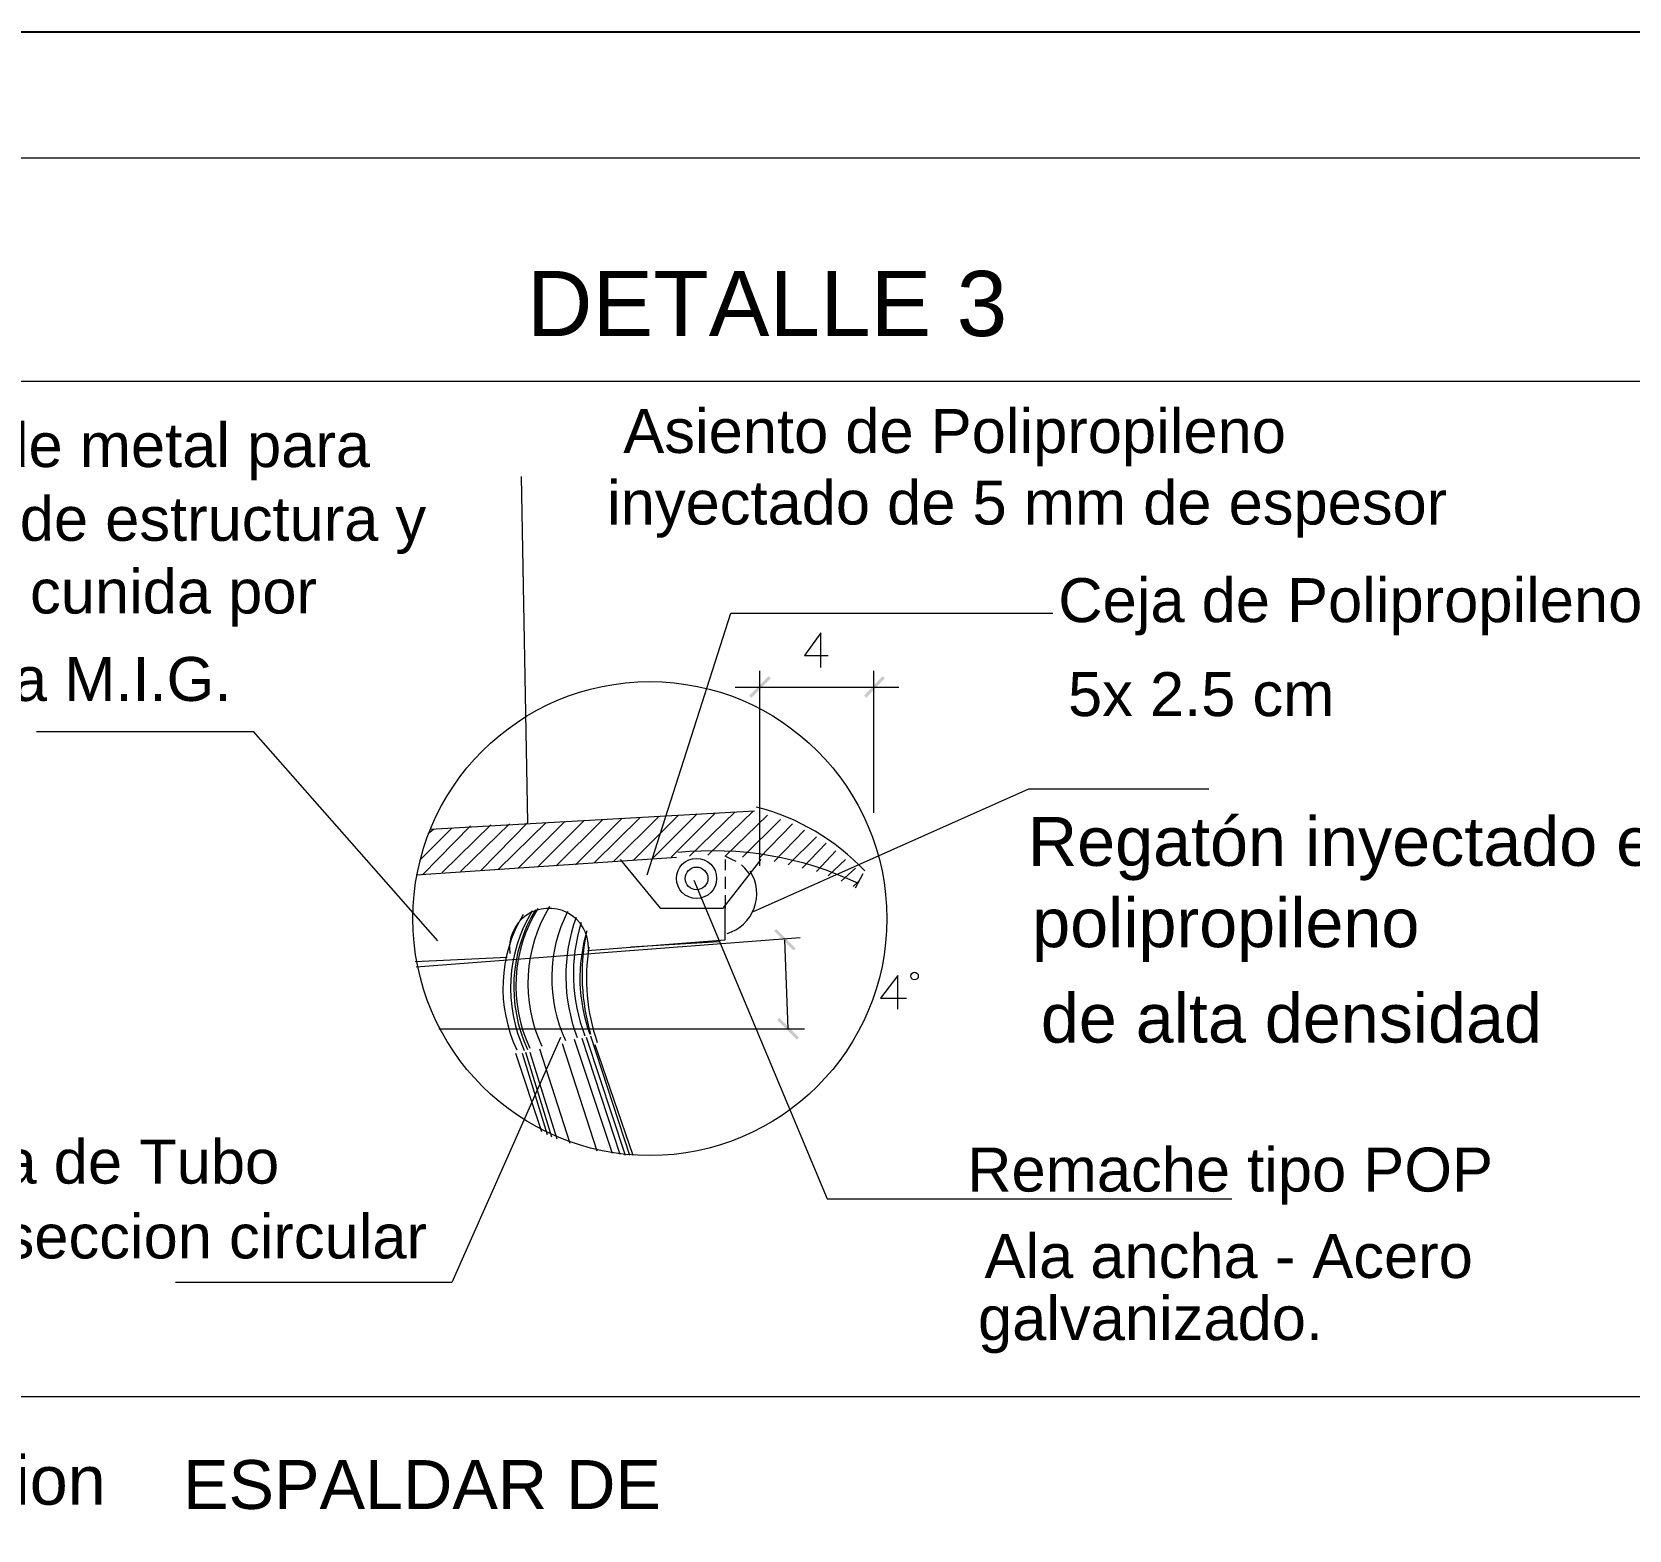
# Model space of a CAD drawing. Header units: inches. Extents: x 0.22 to 6.49, y 0.27 to 4.47.
# Drawn here: x 2.194 to 3.191, y 3.539 to 4.474 of the extents above; entities that cross this region are included whole.
import ezdxf

# ---------------------------------------------------------------- set-up
doc = ezdxf.new("R2010")
doc.units = ezdxf.units.IN
doc.header["$MEASUREMENT"] = 0
for name, color, linetype in [('PDF_PDF11_PDF7_PDF7_PIEZAS', 7, 'Continuous'), ('PDF_PDF11_PDF7_PDF9_0', 7, 'Continuous'), ('PDF_PDF11_PDF7_PDF9_COTAS', 7, 'Continuous'), ('PDF_PDF11_PDF7_PDF9_COTAS-01', 7, 'Continuous'), ('PDF_Texto', 7, 'Continuous')]:
    doc.layers.add(name, color=color, linetype=linetype)
doc.layers.add('PDF_PDF11_PDF7_PDF9_LINEAS COMPLEMENTARIAS', color=7, linetype='Continuous', true_color=0x7f7f7f)
doc.styles.add('PDF Arial', font='arial.ttf')

msp = doc.modelspace()

# ---------------------------------------------------------------- linework, layer by layer
at = {"layer": 'PDF_PDF11_PDF7_PDF7_PIEZAS', "lineweight": 25}
msp.add_lwpolyline([(6.49367, 4.47432), (6.49367, 0.27072), (0.21838, 0.27072), (0.21838, 4.47432)], close=True, dxfattribs=at)
at = {"layer": 'PDF_PDF11_PDF7_PDF9_0', "lineweight": 5}
for points in [[(0.29689, 3.62291), (0.29689, 4.39582), (6.40975, 4.39582)], [(2.44302, 3.97688), (2.64539, 3.98838)], [(2.43422, 3.94845), (2.59666, 3.95928)], [(2.70833, 3.94033), (2.71307, 3.94913)], [(2.62305, 3.90649), (2.56823, 3.90311)], [(2.56485, 3.77316), (2.54048, 3.84693)], [(2.56755, 3.77316), (2.54319, 3.84761)], [(2.51882, 3.78467), (2.50258, 3.83746)], [(2.52221, 3.78331), (2.50529, 3.83746)], [(2.53033, 3.7806), (2.51138, 3.83949)], [(2.54725, 3.77587), (2.52559, 3.84287)], [(2.55672, 3.77451), (2.53304, 3.84558)], [(2.56146, 3.77384), (2.53777, 3.84625)], [(2.56958, 3.77316), (2.5459, 3.84219)], [(2.51273, 3.78805), (2.49649, 3.83678)], [(2.51612, 3.78602), (2.50055, 3.83678)]]:
    msp.add_lwpolyline(points, dxfattribs=at)
at = {"layer": 'PDF_PDF11_PDF7_PDF9_0', "lineweight": 13}
for points in [[(2.50393, 3.98094), (2.49987, 4.19684)], [(2.57838, 3.94845), (2.6305, 4.11156)], [(2.64877, 3.95387), (2.64877, 4.07569)], [(2.71983, 3.98703), (2.71983, 4.07569)], [(2.6332, 4.06554), (2.7354, 4.06554)], [(2.44776, 3.90717), (2.3327, 4.03779)], [(2.64471, 3.92544), (2.81662, 4.00192)], [(2.63388, 3.95657), (2.63117, 3.95793), (2.62711, 3.95996)], [(2.62711, 3.95793), (2.62711, 3.95116)], [(2.62711, 3.9471), (2.62711, 3.93965)], [(2.642, 3.94913), (2.63929, 3.95251), (2.63726, 3.95454)], [(2.60748, 3.94507), (2.69073, 3.74609)], [(2.62711, 3.93559), (2.62711, 3.92747)], [(2.43422, 3.89092), (2.67381, 3.9092)], [(2.66637, 3.85235), (2.66434, 3.90784)], [(2.44844, 3.85235), (2.67652, 3.85235)], [(2.52424, 3.84693), (2.45656, 3.69397)]]:
    msp.add_lwpolyline(points, dxfattribs=at)
at = {"layer": 'PDF_PDF11_PDF7_PDF9_0', "lineweight": 18}
for points in [[(2.68667, 4.07772), (2.68667, 4.09938), (2.67652, 4.08516), (2.69141, 4.08516)], [(2.73472, 3.86453), (2.73472, 3.88551), (2.72389, 3.8713), (2.74014, 3.8713)]]:
    msp.add_lwpolyline(points, dxfattribs=at)
at = {"layer": 'PDF_PDF11_PDF7_PDF9_0', "lineweight": 5}
msp.add_circle((2.58007, 3.92104), 0.14788, dxfattribs=at)
at = {"layer": 'PDF_PDF11_PDF7_PDF9_0', "lineweight": 18}
msp.add_circle((2.74521, 3.88517), 0.00237, dxfattribs=at)
at = {"layer": 'PDF_PDF11_PDF7_PDF9_0', "lineweight": 5}
for centre, radius, start, end in [((2.61121, 3.85336), 0.14179, 43.38475, 75.56975), ((2.61933, 3.75116), 0.21218, 64.62711, 95.89985), ((2.51713, 3.90277), 0.0247, 359.07182, 188.07978), ((2.58752, 3.8784), 0.09238, 148.55178, 204.95539), ((2.58887, 3.87908), 0.09238, 148.49117, 204.89519), ((2.59632, 3.88043), 0.09238, 148.55178, 204.95539), ((2.57804, 3.87773), 0.08968, 149.25474, 205.53212), ((2.58549, 3.87773), 0.09238, 148.55178, 204.95539), ((2.61121, 3.88382), 0.09238, 153.20408, 204.89527), ((2.63489, 3.88517), 0.10727, 160.04855, 200.89062), ((2.63963, 3.88652), 0.10727, 162.61977, 201.10472), ((2.63963, 3.88382), 0.10321, 163.30636, 199.79174), ((2.66738, 3.88585), 0.12961, 168.85978, 196.51258), ((2.66264, 3.88382), 0.12216, 170.8814, 199.18213)]:
    msp.add_arc(centre, radius, start, end, dxfattribs=at)
at = {"layer": 'PDF_PDF11_PDF7_PDF9_0', "lineweight": 13}
msp.add_arc((2.62068, 3.93661), 0.02606, 286.85397, 32.40951, dxfattribs=at)
at = {"layer": 'PDF_PDF11_PDF7_PDF9_0', "transparency": 33554559}
for points in [[(2.65418, 4.07231), (2.64336, 4.05877), (2.642, 4.06012)], [(2.65554, 4.07095), (2.65418, 4.07231), (2.64336, 4.05877)], [(2.71374, 4.06012), (2.7151, 4.05877), (2.72525, 4.07231)], [(2.7151, 4.05877), (2.72525, 4.07231), (2.7266, 4.07095)], [(2.6711, 3.90243), (2.65757, 3.91326), (2.65892, 3.91461)], [(2.66975, 3.90108), (2.6711, 3.90243), (2.65757, 3.91326)], [(2.66095, 3.85911), (2.6596, 3.85776), (2.67313, 3.84693)], [(2.6596, 3.85776), (2.67313, 3.84693), (2.67178, 3.84558)]]:
    msp.add_solid(points, dxfattribs=at)
at = {"layer": 'PDF_PDF11_PDF7_PDF9_COTAS', "lineweight": 5}
msp.add_lwpolyline([(0.29689, 4.39582), (6.41448, 4.39582), (6.41448, 0.34991), (0.29689, 0.34991)], close=True, dxfattribs=at)
at = {"layer": 'PDF_PDF11_PDF7_PDF9_COTAS-01', "lineweight": 13}
for points in [[(2.6305, 4.11156), (2.83151, 4.11156)], [(2.19734, 4.03779), (2.3327, 4.03779)], [(2.81662, 4.00192), (2.92896, 4.00192)], [(2.58109, 3.95793), (2.60952, 3.98635)], [(2.59327, 3.95928), (2.62102, 3.98703)], [(2.60478, 3.95996), (2.6332, 3.98771)], [(2.61628, 3.96063), (2.64471, 3.98838)], [(2.43625, 3.95725), (2.45656, 3.97755)], [(2.43828, 3.94845), (2.46806, 3.97891)], [(2.44167, 3.97417), (2.44505, 3.97688)], [(2.45047, 3.9498), (2.48092, 3.97958)], [(2.46197, 3.95048), (2.49243, 3.98026)], [(2.47483, 3.95116), (2.50393, 3.98094)], [(2.48566, 3.95184), (2.51544, 3.98094)], [(2.49784, 3.95251), (2.52695, 3.98161)], [(2.51003, 3.95319), (2.53913, 3.98229)], [(2.52153, 3.95387), (2.55063, 3.98297)], [(2.53371, 3.95454), (2.56282, 3.98364)], [(2.54522, 3.9559), (2.57432, 3.98432)], [(2.5574, 3.95657), (2.58583, 3.985)], [(2.56958, 3.95725), (2.59801, 3.98568)], [(2.62711, 3.95996), (2.65351, 3.98568)], [(2.63794, 3.95928), (2.66163, 3.98297)], [(2.64809, 3.9586), (2.66907, 3.98026)], [(2.65757, 3.95657), (2.67652, 3.9762)], [(2.66637, 3.95454), (2.68396, 3.97214)], [(2.67516, 3.95251), (2.69005, 3.96808)], [(2.68396, 3.95048), (2.69615, 3.96334)], [(2.69141, 3.94777), (2.70224, 3.95793)], [(2.69953, 3.94439), (2.70833, 3.95251)], [(2.70697, 3.94101), (2.71036, 3.94439)], [(2.69073, 3.74609), (2.94318, 3.74609)], [(2.45656, 3.69397), (2.28397, 3.69397)]]:
    msp.add_lwpolyline(points, dxfattribs=at)
at = {"layer": 'PDF_PDF11_PDF7_PDF9_COTAS-01', "lineweight": 18}
msp.add_lwpolyline([(2.56146, 3.95793), (2.5865, 3.92747), (2.62576, 3.92747), (2.64945, 3.95793)], dxfattribs=at)
at = {"layer": 'PDF_PDF11_PDF7_PDF9_COTAS-01', "lineweight": 5}
for points in [[(2.54116, 3.90108), (2.62711, 3.90784), (2.62711, 3.92747)], [(2.43355, 3.89431), (2.49108, 3.89701)]]:
    msp.add_lwpolyline(points, dxfattribs=at)
at = {"layer": 'PDF_PDF11_PDF7_PDF9_COTAS-01', "lineweight": 13}
for radius in [0.01252, 0.00711]:
    msp.add_circle((2.60918, 3.94608), radius, dxfattribs=at)
at = {"layer": 'PDF_PDF11_PDF7_PDF9_LINEAS COMPLEMENTARIAS', "lineweight": 5}
for points in [[(0.29689, 4.2564), (6.40975, 4.2564)], [(0.29689, 3.62291), (6.40975, 3.62291)]]:
    msp.add_lwpolyline(points, dxfattribs=at)

# ---------------------------------------------------------------- texts
at = {"layer": 'PDF_Texto', "attachment_point": 7, "style": 'PDF Arial'}
for s, insert, char_height in [('DETALLE 3', (2.50326, 4.28396), 0.040649), ('Asiento de Polipropileno', (2.56349, 4.20333), 0.0274465), ('Angulo de metal para', (2.041, 4.19453), 0.0274465), ('inyectado de 5 mm de espesor', (2.55334, 4.15866), 0.0274465), ('sujecion de estructura y', (2.03559, 4.14851), 0.0274465), ('espaldar cunida por', (2.03559, 4.10316), 0.0274465), ('Ceja de Polipropileno', (2.83489, 4.09775), 0.0274465), ('soldadura M.I.G.', (2.03559, 4.05646), 0.0274465), ('5x 2.5 cm', (2.84098, 4.04699), 0.027447), ('Regatón inyectado en', (2.81594, 3.94476), 0.0304977), ('polipropileno', (2.81865, 3.894), 0.0304977), ('de alta densidad', (2.82406, 3.84324), 0.0304977), ('Estructura de Tubo', (2.02273, 3.75528), 0.0274465), ('Remache tipo POP', (2.77804, 3.74243), 0.0274465), ('metalico seccion circular', (2.02341, 3.70859), 0.0274465), ('Ala ancha - Acero', (2.78887, 3.6964), 0.0274465), ('galvanizado.', (2.78481, 3.6497), 0.0274465), ('Angulo de metal para sujecion', (1.66741, 3.54612), 0.0304977), ('ESPALDAR DE', (2.28871, 3.55221), 0.0304977)]:
    msp.add_mtext(s, dxfattribs=dict(at, insert=insert, char_height=char_height))

doc.saveas('drawing.dxf')
